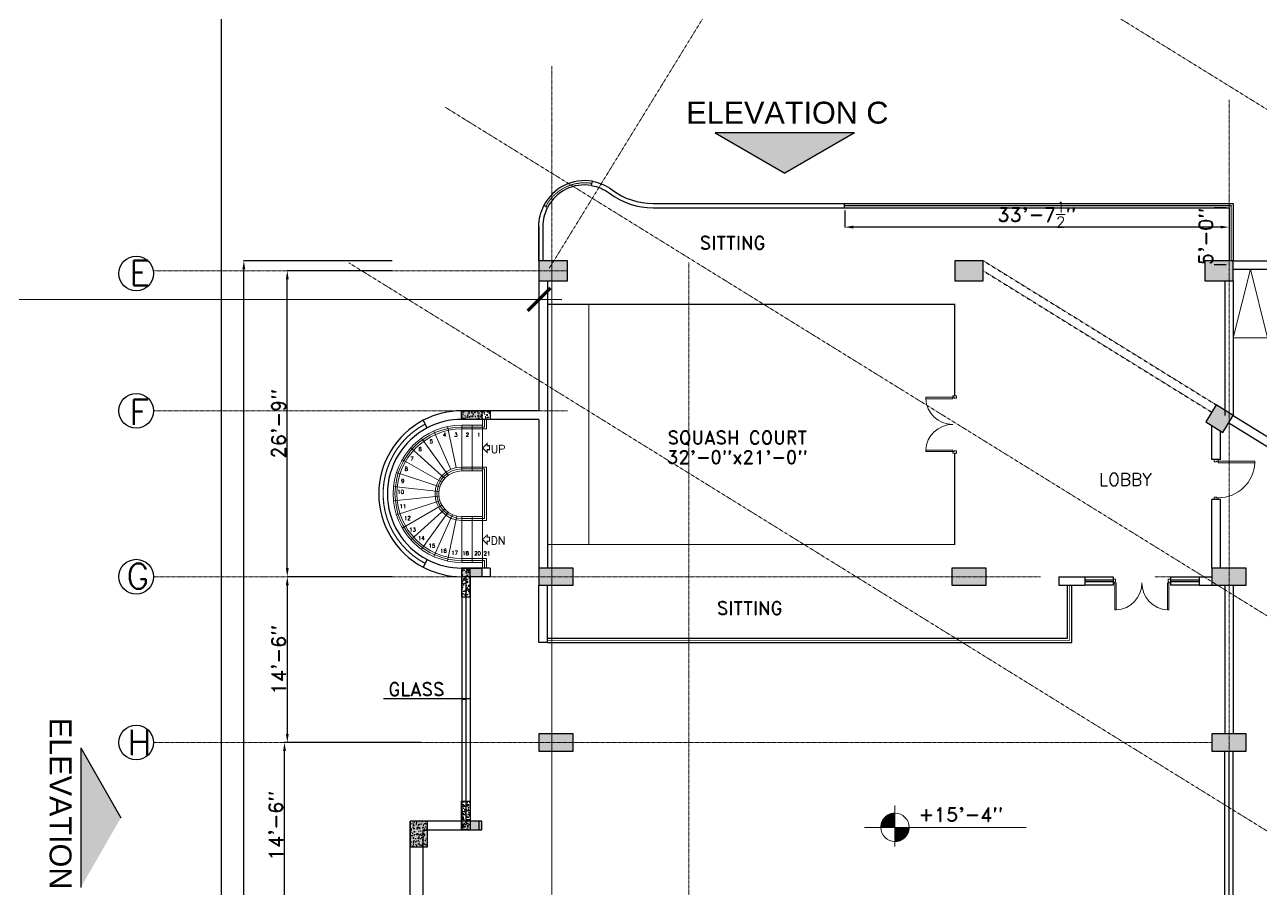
# Model space of a CAD drawing. Header units: inches. Extents: x -110725 to 51121, y 8404 to 44825.
# Drawn here: x 3162 to 4460, y 21654 to 22561 of the extents above; entities that cross this region are included whole.
import ezdxf
from ezdxf.enums import TextEntityAlignment as Align

# ---------------------------------------------------------------- set-up
doc = ezdxf.new("R2010")
doc.units = ezdxf.units.IN
doc.header["$LTSCALE"] = 0.1
doc.header["$MEASUREMENT"] = 0
doc.linetypes.add('CENTER', pattern=[2, 1.25, -0.25, 0.25, -0.25])
doc.linetypes.add('DASHED', pattern=[0.75, 0.5, -0.25])
doc.layers.get('0').update_dxf_attribs({"color": 1, "lineweight": 0})
doc.layers.get('Defpoints').update_dxf_attribs({"lineweight": 0})
for name, color, linetype, lineweight in [('CAR', 4, 'Continuous', 0), ('dim', 252, 'Continuous', 0), ('DOOR', 32, 'Continuous', 0), ('GRID', 8, 'CENTER', 0), ('stair', 5, 'Continuous', 0), ('TEXT', 3, 'Continuous', 0)]:
    doc.layers.add(name, color=color, linetype=linetype, lineweight=lineweight)
for name, color, linetype in [('Column Hatch', 7, 'Continuous'), ('COLUMNS', 200, 'Continuous'), ('GF', 1, 'Continuous'), ('GFT', 4, 'Continuous'), ('GFW', 5, 'Continuous'), ('GREEN BELT', 80, 'Continuous')]:
    doc.layers.add(name, color=color, linetype=linetype)
doc.styles.add('as', font='arial.ttf')
doc.styles.add('EHSAN', font='arial.ttf', dxfattribs={"height": 54})
doc.styles.add('ROMAND', font='romand.shx')
doc.dimstyles.new('DIM', dxfattribs={"dimtxt": 15, "dimasz": 9, "dimexe": 0.25, "dimexo": 3, "dimgap": 0.125, "dimtad": 1, "dimdec": 3, "dimzin": 3, "dimdsep": 46, "dimlunit": 4, "dimtxsty": 'ROMAND', "dimcen": 0.125, "dimaunit": 1, "dimadec": 0, "dimazin": 0, "dimtfac": 0.75, "dimtdec": 3, "dimtix": 1, "dimtofl": 0, "dimtmove": 2, "dimatfit": 3, "dimfxl": 1, "dimtolj": 1, "dimtzin": 3, "dimarcsym": 1})
doc.dimstyles.new('DIM1', dxfattribs={"dimtxt": 54, "dimasz": 6, "dimexe": 6, "dimexo": 3, "dimgap": 1, "dimtad": 0, "dimzin": 0, "dimdsep": 46, "dimlunit": 4, "dimtxsty": 'EHSAN', "dimblk": 'ARCHTICK', "dimcen": 3, "dimdle": 6, "dimclrd": 4, "dimclre": 4, "dimclrt": 6, "dimadec": 0, "dimazin": 0, "dimtfac": 1, "dimtofl": 0, "dimtmove": 1, "dimatfit": 3, "dimldrblk": 'ARCHTICK', "dimfxl": 4, "dimtolj": 1, "dimtzin": 3, "dimlwd": -1, "dimlwe": -1, "dimarcsym": 0})
pattern_1 = [(50, (-35692.4024, 1161.538), (7.1726018, -0.6275213), [0.75, -8.25]), (355, (-35692.4024, 1161.538), (-1.3875133, 7.5219213), [0.6, -6.6]), (100.4514, (-35691.805, 1161.486), (5.7850938, 6.8943954), [0.6374019, -7.0114211]), (46.1842, (-35692.402, 1163.538), (10.6724105, -1.6551901), [1.125, -12.375]), (96.6356, (-35691.513, 1163.4), (9.346627, 9.7411787), [0.956103, -10.51713]), (351.1842, (-35692.402, 1163.538), (9.3466195, 9.741186), [0.9, -9.9]), (21, (-35691.4024, 1163.038), (5.9690705, -4.0261889), [0.75, -8.25]), (326, (-35691.4024, 1163.038), (2.4331533, 7.2515005), [0.6, -6.6]), (71.4514, (-35690.905, 1162.7026), (8.4022263, 3.225305), [0.6374019, -7.0114211]), (37.5, (-35692.4024, 1161.538), (0.12159855, 3.32893854), [0, -6.52, 0, -6.7, 0, -6.625]), (7.5, (-35692.4024, 1161.538), (2.63069537, 3.94411712), [0, -3.82, 0, -6.37, 0, -2.525]), (327.5, (-35694.6324, 1161.538), (5.33822436, -0.22554872), [0, -2.5, 0, -7.8, 0, -10.35]), (317.5, (-35695.6324, 1161.538), (5.8318617, 1.0010498), [0, -3.25, 0, -5.18, 0, -7.35])]
pattern_2 = [(50, (-35692.4024, 1152.538), (7.1726018, -0.6275213), [0.75, -8.25]), (355, (-35692.4024, 1152.538), (-1.3875133, 7.5219213), [0.6, -6.6]), (100.4514, (-35691.805, 1152.486), (5.7850938, 6.8943954), [0.6374019, -7.0114211]), (46.1842, (-35692.402, 1154.538), (10.6724105, -1.6551901), [1.125, -12.375]), (96.6356, (-35691.513, 1154.4), (9.346627, 9.7411787), [0.956103, -10.51713]), (351.1842, (-35692.402, 1154.538), (9.3466195, 9.741186), [0.9, -9.9]), (21, (-35691.4024, 1154.038), (5.9690705, -4.0261889), [0.75, -8.25]), (326, (-35691.4024, 1154.038), (2.4331533, 7.2515005), [0.6, -6.6]), (71.4514, (-35690.905, 1153.7026), (8.4022263, 3.225305), [0.6374019, -7.0114211]), (37.5, (-35692.4024, 1152.538), (0.12159855, 3.32893854), [0, -6.52, 0, -6.7, 0, -6.625]), (7.5, (-35692.4024, 1152.538), (2.63069537, 3.94411712), [0, -3.82, 0, -6.37, 0, -2.525]), (327.5, (-35694.6324, 1152.538), (5.33822436, -0.22554872), [0, -2.5, 0, -7.8, 0, -10.35]), (317.5, (-35695.6324, 1152.538), (5.8318617, 1.0010498), [0, -3.25, 0, -5.18, 0, -7.35])]

# ---------------------------------------------------------------- blocks, each defined once
blk = doc.blocks.new('_ArchTick')
at = {"color": 0, "linetype": 'ByBlock', "const_width": 0.15}
blk.add_lwpolyline([(-0.5, -0.5), (0.5, 0.5)], dxfattribs=at)
blk = doc.blocks.new('*D1985')
at = {"layer": 'Defpoints', "color": 0, "transparency": 16777216}
for p in [(4213.6, 23059.7), (4070.8, 22829.6), (7671.2, 20595.2, 1175.7)]:
    blk.add_point(p, dxfattribs=at)
at = {"layer": 'dim', "color": 4, "transparency": 16777216}
for p, q in [((4193.2, 23072.3), (5899.6, 22013.3)), ((4072.4, 22832.1), (4216.7, 23064.8)), ((7834.4, 20812.6), (6128, 21871.6)), ((7672.8, 20597.7), (7817.1, 20830.4))]:
    blk.add_line(p, q, dxfattribs=at)
at = {"layer": 'dim', "color": 4, "transparency": 16777216, "xscale": 24, "yscale": 24, "zscale": 24}
for p, rotation in [((4213.6, 23059.7), 148.1765203500402), ((7814, 20825.3), 328.1765203500402)]:
    blk.add_blockref('_ArchTick', p, dxfattribs=dict(at, rotation=rotation))
at = {"layer": 'dim', "color": 6, "transparency": 16777216, "insert": (6013.8, 21942.5), "char_height": 54, "attachment_point": 5, "rotation": 328.1765, "style": 'EHSAN'}
blk.add_mtext('\\A1;353\'-1{\\H1x;\\S1/2;}"', dxfattribs=at)
blk = doc.blocks.new('*D2007')
at = {"layer": 'Defpoints', "color": 0, "transparency": 16777216}
for p in [(1454.9, 22309.5), (3701.8, 22309.3), (1454.9, 22273.1)]:
    blk.add_point(p, dxfattribs=at)
at = {"layer": 'dim', "color": 4, "transparency": 16777216}
for p, q in [((1454.9, 22306.5), (1454.9, 22267.1)), ((3701.8, 22306.3), (3701.8, 22267.1)), ((1430.9, 22273.1), (2466.2, 22273.1)), ((3725.8, 22273.1), (2690.5, 22273.1))]:
    blk.add_line(p, q, dxfattribs=at)
at = {"layer": 'dim', "color": 4, "transparency": 16777216, "xscale": 24, "yscale": 24, "zscale": 24, "rotation": 180}
blk.add_blockref('_ArchTick', (1454.9, 22273.1), dxfattribs=at)
at = {"layer": 'dim', "color": 4, "transparency": 16777216, "xscale": 24, "yscale": 24, "zscale": 24}
blk.add_blockref('_ArchTick', (3701.8, 22273.1), dxfattribs=at)
at = {"layer": 'dim', "color": 6, "transparency": 16777216, "insert": (2578.3, 22273.1), "char_height": 54, "attachment_point": 5, "style": 'EHSAN'}
blk.add_mtext('\\A1;187\'-3"', dxfattribs=at)
blk = doc.blocks.new('*D3134')
at = {"layer": 'Defpoints', "color": 0, "transparency": 16777216}
for p in [(3550.6, 21982.3), (3437.5, 21808.3), (3580.6, 21808.3)]:
    blk.add_point(p, dxfattribs=at)
at = {"layer": 'dim', "color": 0, "lineweight": -2, "transparency": 16777216}
for p, q in [((3547.6, 21982.3), (3437.3, 21982.3)), ((3437.5, 21973.3), (3437.5, 21817.3)), ((3577.6, 21808.3), (3437.3, 21808.3))]:
    blk.add_line(p, q, dxfattribs=at)
at = {"layer": 'dim', "color": 0, "transparency": 16777216}
for points in [[(3436, 21973.3), (3439, 21973.3), (3437.5, 21982.3)], [(3436, 21817.3), (3439, 21817.3), (3437.5, 21808.3)]]:
    blk.add_solid(points, dxfattribs=at)
at = {"layer": 'dim', "color": 0, "transparency": 16777216, "insert": (3428.4, 21895.3), "char_height": 15, "attachment_point": 5, "rotation": 90, "style": 'ROMAND'}
blk.add_mtext('\\A1;14\'-6"', dxfattribs=at)
blk = doc.blocks.new('*D3135')
at = {"layer": 'Defpoints', "color": 0, "transparency": 16777216}
for p in [(3437.5, 22303.3), (3550.6, 22303.3), (3550.6, 21982.3)]:
    blk.add_point(p, dxfattribs=at)
at = {"layer": 'dim', "color": 0, "lineweight": -2, "transparency": 16777216}
for p, q in [((3547.6, 22303.3), (3437.3, 22303.3)), ((3437.5, 21991.3), (3437.5, 22294.3)), ((3547.6, 21982.3), (3437.3, 21982.3))]:
    blk.add_line(p, q, dxfattribs=at)
at = {"layer": 'dim', "color": 0, "transparency": 16777216}
for points in [[(3436, 22294.3), (3439, 22294.3), (3437.5, 22303.3)], [(3436, 21991.3), (3439, 21991.3), (3437.5, 21982.3)]]:
    blk.add_solid(points, dxfattribs=at)
at = {"layer": 'dim', "color": 0, "transparency": 16777216, "insert": (3428.4, 22142.8), "char_height": 15, "attachment_point": 5, "rotation": 90, "style": 'ROMAND'}
blk.add_mtext('\\A1;26\'-9"', dxfattribs=at)
blk = doc.blocks.new('*D3139')
at = {"layer": 'Defpoints', "color": 0, "transparency": 16777216}
for p in [(3391.9, 22313.8), (3550.6, 22313.8), (3580.6, 20755.3)]:
    blk.add_point(p, dxfattribs=at)
at = {"layer": 'dim', "color": 0, "lineweight": -2, "transparency": 16777216}
for p, q in [((3547.6, 22313.8), (3391.6, 22313.8)), ((3391.9, 20764.3), (3391.9, 22304.8)), ((3577.6, 20755.3), (3391.6, 20755.3))]:
    blk.add_line(p, q, dxfattribs=at)
at = {"layer": 'dim', "color": 0, "transparency": 16777216}
for points in [[(3390.4, 22304.8), (3393.4, 22304.8), (3391.9, 22313.8)], [(3390.4, 20764.3), (3393.4, 20764.3), (3391.9, 20755.3)]]:
    blk.add_solid(points, dxfattribs=at)
at = {"layer": 'dim', "color": 0, "transparency": 16777216, "insert": (3378.6, 21534.5), "char_height": 15, "attachment_point": 5, "rotation": 90, "style": 'ROMAND'}
blk.add_mtext('\\A1;129\'-10{\\H0.75x;\\S1/2;}"', dxfattribs=at)
blk = doc.blocks.new('*D3145')
at = {"layer": 'Defpoints', "color": 0, "transparency": 16777216}
for p in [(3434.6, 21808.3), (3483.5, 21808.3), (3473, 21634.3)]:
    blk.add_point(p, dxfattribs=at)
at = {"layer": 'dim', "color": 0, "lineweight": -2, "transparency": 16777216}
for p, q in [((3480.5, 21808.3), (3434.3, 21808.3)), ((3434.6, 21643.3), (3434.6, 21799.3)), ((3470, 21634.3), (3434.3, 21634.3))]:
    blk.add_line(p, q, dxfattribs=at)
at = {"layer": 'dim', "color": 0, "transparency": 16777216}
for points in [[(3433.1, 21799.3), (3436.1, 21799.3), (3434.6, 21808.3)], [(3433.1, 21643.3), (3436.1, 21643.3), (3434.6, 21634.3)]]:
    blk.add_solid(points, dxfattribs=at)
at = {"layer": 'dim', "color": 0, "transparency": 16777216, "insert": (3425.5, 21721.3), "char_height": 15, "attachment_point": 5, "rotation": 90, "style": 'ROMAND'}
blk.add_mtext('\\A1;14\'-6"', dxfattribs=at)
blk = doc.blocks.new('*D3148')
at = {"layer": 'Defpoints', "color": 0, "transparency": 16777216}
for p in [(4022.6, 22369.3), (4426.1, 22369.3), (4022.6, 22349)]:
    blk.add_point(p, dxfattribs=at)
at = {"layer": 'dim', "color": 0, "lineweight": -2, "transparency": 16777216}
for p, q in [((4022.6, 22366.3), (4022.6, 22348.7)), ((4426.1, 22366.3), (4426.1, 22348.7)), ((4417.1, 22349), (4031.6, 22349))]:
    blk.add_line(p, q, dxfattribs=at)
at = {"layer": 'dim', "color": 0, "transparency": 16777216}
for points in [[(4031.6, 22350.5), (4031.6, 22347.5), (4022.6, 22349)], [(4417.1, 22350.5), (4417.1, 22347.5), (4426.1, 22349)]]:
    blk.add_solid(points, dxfattribs=at)
at = {"layer": 'dim', "color": 0, "transparency": 16777216, "insert": (4224.3, 22362.2), "char_height": 15, "attachment_point": 5, "style": 'ROMAND'}
blk.add_mtext('\\A1;33\'-7{\\H0.75x;\\S1/2;}"', dxfattribs=at)
blk = doc.blocks.new('*D3149')
at = {"layer": 'Defpoints', "color": 0, "transparency": 16777216}
for p in [(4410.8, 22369.3), (4426.1, 22369.3), (4426.1, 22309.3)]:
    blk.add_point(p, dxfattribs=at)
at = {"layer": 'dim', "color": 0, "lineweight": -2, "transparency": 16777216}
for p, q in [((4423.1, 22369.3), (4410.6, 22369.3)), ((4423.1, 22309.3), (4410.6, 22309.3))]:
    blk.add_line(p, q, dxfattribs=at)
at = {"layer": 'dim', "color": 0, "transparency": 16777216, "insert": (4401.7, 22339.3), "char_height": 15, "attachment_point": 5, "rotation": 90, "style": 'ROMAND'}
blk.add_mtext('\\A1;5\'-0"', dxfattribs=at)
blk = doc.blocks.new('D5')
for p, q in [((-55.5, 28.9), (-55.5, 1.9)), ((-54, 28.9), (-55.5, 28.9)), ((-54, 1.9), (-54, 28.9)), ((-3, 1.9), (-3, 28.9)), ((-3, 28.9), (-1.5, 28.9)), ((-1.5, 28.9), (-1.5, 1.9)), ((-57, 1.9), (-55.5, 1.9)), ((-57, -1.9), (-57, 1.9)), ((-55.5, 1.9), (-54, 1.9)), ((-55.5, 1.9), (-55.5, 0.4)), ((-55.5, 0.4), (-54.8, 0.4)), ((-54.8, 0.4), (-54.8, -1.9)), ((-1.5, 1.9), (-3, 1.9)), ((-1.5, 0.4), (-2.2, 0.4)), ((-2.2, 0.4), (-2.2, -1.9)), ((-1.5, 1.9), (-1.5, 0.4)), ((0, 1.9), (-1.5, 1.9)), ((0, -1.9), (0, 1.9)), ((-54.8, -1.9), (-57, -1.9)), ((-2.2, -1.9), (0, -1.9))]:
    blk.add_line(p, q)
for centre, start, end in [((-55.5, 1.9), 0, 86.8153), ((-1.5, 1.9), 93.1847, 180)]:
    blk.add_arc(centre, 27, start, end)
blk = doc.blocks.new('D2')
for p, q in [((-3, 34.9), (-1.5, 34.9)), ((-3, 1.9), (-3, 34.9)), ((-1.5, 34.9), (-1.5, 1.9)), ((-34.5, 1.9), (-36, 1.9)), ((-36, 1.9), (-36, -1.9)), ((-34.5, 0.4), (-34.5, 1.9)), ((-33.8, 0.4), (-34.5, 0.4)), ((-33.8, -1.9), (-33.8, 0.4)), ((-1.5, 1.9), (-3, 1.9)), ((-2.2, 0.4), (-2.2, -1.9)), ((-1.5, 0.4), (-2.2, 0.4)), ((0, 1.9), (-1.5, 1.9)), ((-1.5, 1.9), (-1.5, 0.4)), ((0, -1.9), (0, 1.9)), ((-36, -1.9), (-33.8, -1.9)), ((-2.2, -1.9), (0, -1.9))]:
    blk.add_line(p, q)
blk.add_arc((-1.5, 1.9), 33, 92.6053, 180)
blk = doc.blocks.new('Ar')
at = {"const_width": 1.5}
blk.add_lwpolyline([(-4.5, 0), (-4.5, 3), (-1.5, 3), (-1.5, 6), (4.5, 0), (-1.5, -6), (-1.5, -2.25), (-4.5, -2.25)], close=True, dxfattribs=at)
blk = doc.blocks.new('ytu890')
at = {"layer": 'Column Hatch'}
h = blk.add_hatch(dxfattribs=at)
h.set_pattern_fill('AR-CONC', color=256)
h.set_pattern_definition(pattern_1)
h.paths.add_polyline_path([(-7083.4, 19955.2), (-7053.4, 19955.2), (-7053.4, 19946.2), (-7083.4, 19946.2)])
h = blk.add_hatch(dxfattribs=at)
h.set_pattern_fill('AR-CONC', color=256)
h.set_pattern_definition([(50, (-35692.4024, 1170.538), (7.1726018, -0.6275213), [0.75, -8.25]), (355, (-35692.4024, 1170.538), (-1.3875133, 7.5219213), [0.6, -6.6]), (100.4514, (-35691.805, 1170.486), (5.7850938, 6.8943954), [0.6374019, -7.0114211]), (46.1842, (-35692.402, 1172.538), (10.6724105, -1.6551901), [1.125, -12.375]), (96.6356, (-35691.513, 1172.4), (9.346627, 9.7411787), [0.956103, -10.51713]), (351.1842, (-35692.402, 1172.538), (9.3466195, 9.741186), [0.9, -9.9]), (21, (-35691.4024, 1172.038), (5.9690705, -4.0261889), [0.75, -8.25]), (326, (-35691.4024, 1172.038), (2.4331533, 7.2515005), [0.6, -6.6]), (71.4514, (-35690.905, 1171.7026), (8.4022263, 3.225305), [0.6374019, -7.0114211]), (37.5, (-35692.4024, 1170.538), (0.12159855, 3.32893854), [0, -6.52, 0, -6.7, 0, -6.625]), (7.5, (-35692.4024, 1170.538), (2.63069537, 3.94411712), [0, -3.82, 0, -6.37, 0, -2.525]), (327.5, (-35694.6324, 1170.538), (5.33822436, -0.22554872), [0, -2.5, 0, -7.8, 0, -10.35]), (317.5, (-35695.6324, 1170.538), (5.8318617, 1.0010498), [0, -3.25, 0, -5.18, 0, -7.35])])
h.paths.add_polyline_path([(-7083.4, 19760.2), (-7074.4, 19760.2), (-7074.4, 19790.2), (-7083.4, 19790.2)])
h = blk.add_hatch(dxfattribs=at)
h.set_pattern_fill('AR-CONC', color=256)
h.set_pattern_definition(pattern_2)
h.paths.add_polyline_path([(-7083.4, 19545.7), (-7074.4, 19545.7), (-7074.4, 19515.7), (-7083.4, 19515.7)])
h = blk.add_hatch(dxfattribs=at)
h.set_pattern_fill('AR-CONC', color=256)
h.set_pattern_definition(pattern_1)
h.paths.add_polyline_path([(-7119.4, 19524.7), (-7137.4, 19524.7), (-7137.4, 19497.7), (-7119.4, 19497.7)])
h = blk.add_hatch(dxfattribs=at)
h.set_pattern_fill('AR-CONC', color=256)
h.set_pattern_definition(pattern_1)
h.paths.add_polyline_path([(-7119.4, 19194.7), (-7137.4, 19194.7), (-7137.4, 19167.7), (-7119.4, 19167.7)])
h = blk.add_hatch(dxfattribs=at)
h.set_pattern_fill('AR-CONC', color=256)
h.set_pattern_definition([(50, (-35692.4024, 1137.538), (7.1726018, -0.6275213), [0.75, -8.25]), (355, (-35692.4024, 1137.538), (-1.3875133, 7.5219213), [0.6, -6.6]), (100.4514, (-35691.805, 1137.486), (5.7850938, 6.8943954), [0.6374019, -7.0114211]), (46.1842, (-35692.402, 1139.538), (10.6724105, -1.6551901), [1.125, -12.375]), (96.6356, (-35691.513, 1139.4), (9.346627, 9.7411787), [0.956103, -10.51713]), (351.1842, (-35692.402, 1139.538), (9.3466195, 9.741186), [0.9, -9.9]), (21, (-35691.4024, 1139.038), (5.9690705, -4.0261889), [0.75, -8.25]), (326, (-35691.4024, 1139.038), (2.4331533, 7.2515005), [0.6, -6.6]), (71.4514, (-35690.905, 1138.7026), (8.4022263, 3.225305), [0.6374019, -7.0114211]), (37.5, (-35692.4024, 1137.538), (0.12159855, 3.32893854), [0, -6.52, 0, -6.7, 0, -6.625]), (7.5, (-35692.4024, 1137.538), (2.63069537, 3.94411712), [0, -3.82, 0, -6.37, 0, -2.525]), (327.5, (-35694.6324, 1137.538), (5.33822436, -0.22554872), [0, -2.5, 0, -7.8, 0, -10.35]), (317.5, (-35695.6324, 1137.538), (5.8318617, 1.0010498), [0, -3.25, 0, -5.18, 0, -7.35])])
h.paths.add_polyline_path([(-7083.4, 19176.7), (-7074.4, 19176.7), (-7074.4, 19146.7), (-7083.4, 19146.7)])
h = blk.add_hatch(dxfattribs=at)
h.set_pattern_fill('AR-CONC', color=256)
h.set_pattern_definition(pattern_2)
h.paths.add_polyline_path([(-7083.4, 18902.2), (-7074.4, 18902.2), (-7074.4, 18932.2), (-7083.4, 18932.2)])
h = blk.add_hatch(dxfattribs=at)
h.set_pattern_fill('AR-CONC', color=256)
h.set_pattern_definition(pattern_1)
h.paths.add_polyline_path([(-7083.4, 18746.2), (-7050.4, 18746.2), (-7050.4, 18737.2), (-7083.4, 18737.2)])
h = blk.add_hatch(dxfattribs=at)
h.set_pattern_fill('AR-CONC', color=256)
h.set_pattern_definition([(50, (-35929.4024, 1161.538), (7.1726018, -0.6275213), [0.75, -8.25]), (355, (-35929.4024, 1161.538), (-1.3875133, 7.5219213), [0.6, -6.6]), (100.4514, (-35928.805, 1161.486), (5.7850938, 6.8943954), [0.6374019, -7.0114211]), (46.1842, (-35929.402, 1163.538), (10.6724105, -1.6551901), [1.125, -12.375]), (96.6356, (-35928.513, 1163.4), (9.346627, 9.7411787), [0.956103, -10.51713]), (351.1842, (-35929.402, 1163.538), (9.3466195, 9.741186), [0.9, -9.9]), (21, (-35928.4024, 1163.038), (5.9690705, -4.0261889), [0.75, -8.25]), (326, (-35928.4024, 1163.038), (2.4331533, 7.2515005), [0.6, -6.6]), (71.4514, (-35927.905, 1162.7026), (8.4022263, 3.225305), [0.6374019, -7.0114211]), (37.5, (-35929.4024, 1161.538), (0.12159855, 3.32893854), [0, -6.52, 0, -6.7, 0, -6.625]), (7.5, (-35929.4024, 1161.538), (2.63069537, 3.9441171), [0, -3.82, 0, -6.37, 0, -2.525]), (327.5, (-35931.6324, 1161.538), (5.33822436, -0.22554872), [0, -2.5, 0, -7.8, 0, -10.35]), (317.5, (-35932.6324, 1161.538), (5.8318617, 1.0010498), [0, -3.25, 0, -5.18, 0, -7.35])])
h.paths.add_polyline_path([(-7002.4, 18383.4), (-6981.4, 18383.4), (-6981.4, 18362.4), (-7002.4, 18362.4)])
h = blk.add_hatch(dxfattribs=at)
h.set_pattern_fill('AR-CONC', color=256)
h.set_pattern_definition(pattern_1)
h.paths.add_polyline_path([(-6765.4, 18383.4), (-6744.4, 18383.4), (-6744.4, 18362.4), (-6765.4, 18362.4)])
h = blk.add_hatch(dxfattribs=at)
h.set_pattern_fill('AR-CONC', color=256)
h.set_pattern_definition(pattern_1)
h.paths.add_polyline_path([(-6534.4, 18383.4), (-6513.4, 18383.4), (-6513.4, 18362.4), (-6534.4, 18362.4)])
h = blk.add_hatch(dxfattribs=at)
h.set_pattern_fill('AR-CONC', color=256)
h.set_pattern_definition([(50, (-35222.9024, 1161.538), (7.1726018, -0.6275213), [0.75, -8.25]), (355, (-35222.9024, 1161.538), (-1.3875133, 7.5219213), [0.6, -6.6]), (100.4514, (-35222.305, 1161.486), (5.7850938, 6.8943954), [0.6374019, -7.0114211]), (46.1842, (-35222.902, 1163.538), (10.6724105, -1.6551901), [1.125, -12.375]), (96.6356, (-35222.013, 1163.4), (9.346627, 9.7411787), [0.956103, -10.51713]), (351.1842, (-35222.902, 1163.538), (9.3466195, 9.741186), [0.9, -9.9]), (21, (-35221.9024, 1163.038), (5.9690705, -4.0261889), [0.75, -8.25]), (326, (-35221.9024, 1163.038), (2.4331533, 7.2515005), [0.6, -6.6]), (71.4514, (-35221.405, 1162.7026), (8.4022263, 3.225305), [0.6374019, -7.0114211]), (37.5, (-35222.9024, 1161.538), (0.12159855, 3.32893854), [0, -6.52, 0, -6.7, 0, -6.625]), (7.5, (-35222.9024, 1161.538), (2.63069537, 3.9441171), [0, -3.82, 0, -6.37, 0, -2.525]), (327.5, (-35225.1324, 1161.538), (5.33822436, -0.22554872), [0, -2.5, 0, -7.8, 0, -10.35]), (317.5, (-35226.1324, 1161.538), (5.8318617, 1.0010498), [0, -3.25, 0, -5.18, 0, -7.35])])
h.paths.add_polyline_path([(-6295.9, 18383.4), (-6274.9, 18383.4), (-6274.9, 18362.4), (-6295.9, 18362.4)])
at = {"layer": 'COLUMNS'}
for points in [[(-7083.4, 19955.2), (-7053.4, 19955.2), (-7053.4, 19946.2), (-7083.4, 19946.2)], [(-7083.4, 19760.2), (-7074.4, 19760.2), (-7074.4, 19790.2), (-7083.4, 19790.2)], [(-7083.4, 19545.7), (-7074.4, 19545.7), (-7074.4, 19515.7), (-7083.4, 19515.7)], [(-7119.4, 19524.7), (-7137.4, 19524.7), (-7137.4, 19497.7), (-7119.4, 19497.7)], [(-7119.4, 19194.7), (-7137.4, 19194.7), (-7137.4, 19167.7), (-7119.4, 19167.7)], [(-7083.4, 19176.7), (-7074.4, 19176.7), (-7074.4, 19146.7), (-7083.4, 19146.7)], [(-7083.4, 18902.2), (-7074.4, 18902.2), (-7074.4, 18932.2), (-7083.4, 18932.2)], [(-7083.4, 18746.2), (-7050.4, 18746.2), (-7050.4, 18737.2), (-7083.4, 18737.2)], [(-7002.4, 18383.4), (-6981.4, 18383.4), (-6981.4, 18362.4), (-7002.4, 18362.4)], [(-6765.4, 18383.4), (-6744.4, 18383.4), (-6744.4, 18362.4), (-6765.4, 18362.4)], [(-6534.4, 18383.4), (-6513.4, 18383.4), (-6513.4, 18362.4), (-6534.4, 18362.4)], [(-6295.9, 18383.4), (-6274.9, 18383.4), (-6274.9, 18362.4), (-6295.9, 18362.4)]]:
    blk.add_lwpolyline(points, close=True, dxfattribs=at)
blk = doc.blocks.new('A$C245768EA')
at = {"layer": 'CAR'}
for p, q in [((18, 72), (0, 0)), ((36, 0), (18, 72))]:
    blk.add_line(p, q, dxfattribs=at)
blk.add_lwpolyline([(0, 72), (36, 72), (36, 0), (0, 0)], close=True, dxfattribs=at)

msp = doc.modelspace()

# ---------------------------------------------------------------- hatches: boundary and pattern name
at = {"layer": 'Column Hatch'}
for points in [[(3731.55183, 22313.7792), (3701.55183, 22313.7792), (3701.55183, 22292.7792), (3731.55183, 22292.7792)], [(4168.05183, 22313.7792), (4138.05183, 22313.7792), (4138.05183, 22292.7792), (4168.05183, 22292.7792)], [(4430.55183, 22313.7792), (4400.55183, 22313.7792), (4400.55183, 22292.7792), (4430.55183, 22292.7792)], [(4412.6915, 22162.47983), (4401.69077, 22144.59165), (4419.55111, 22133.54578), (4430.55183, 22151.43396)], [(3620.55183, 22156.2792), (3641.55183, 22156.2792), (3641.55183, 22147.2792), (3620.55183, 22147.2792)], [(3620.55183, 21991.2792), (3641.55183, 21991.2792), (3641.55183, 21982.2792), (3620.55183, 21982.2792)], [(3737.55183, 21991.2792), (3701.55183, 21991.2792), (3701.55183, 21973.2792), (3737.55183, 21973.2792)], [(4171.05183, 21991.2792), (4135.05183, 21991.2792), (4135.05183, 21973.2792), (4171.05183, 21973.2792)], [(4444.05183, 21991.2792), (4408.05183, 21991.2792), (4408.05183, 21973.2792), (4444.05183, 21973.2792)], [(3737.55183, 21817.2792), (3701.55183, 21817.2792), (3701.55183, 21799.2792), (3737.55183, 21799.2792)], [(4444.05183, 21817.2792), (4408.05183, 21817.2792), (4408.05183, 21799.2792), (4444.05183, 21799.2792)], [(3584.55183, 21725.7792), (3566.55183, 21725.7792), (3566.55183, 21698.7792), (3584.55183, 21698.7792)], [(3620.55183, 21725.7792), (3620.55183, 21716.7792), (3641.55183, 21716.7792), (3641.55183, 21725.7792)]]:
    msp.add_hatch(color=256, dxfattribs=at).paths.add_polyline_path(points)
at = {"layer": 'GF'}
for points in [[(3959.79368, 22405.76654), (4032.99465, 22448.02914), (3886.59272, 22448.02914)], [(3262.91719, 21729.4763), (3220.65459, 21802.67726), (3220.65459, 21656.27534)]]:
    msp.add_hatch(color=256, dxfattribs=at).paths.add_polyline_path(points)
at = {"layer": 'TEXT'}
h = msp.add_hatch(dxfattribs=at)
h.set_pattern_fill('ANSI31', color=256, scale=1.25, style=0)
h.set_pattern_definition([(45, (10825.85378, -7509.95665), (-0.1104854346, 0.1104854346), [])])
h.paths.add_polyline_path([(4090.24303, 21719.34105), (4075.40925, 21719.34105), (4075.40925, 21704.50728, 0.4142135624)])
h.paths.add_polyline_path([(4075.40925, 21734.17483, 0.4142135624), (4060.57548, 21719.34105), (4075.40925, 21719.34105)])

# ---------------------------------------------------------------- linework, layer by layer
at = {"layer": 'COLUMNS', "elevation": 1.07221}
for points in [[(3701.55183, 22292.7792), (3731.55183, 22292.7792), (3731.55183, 22313.7792), (3701.55183, 22313.7792)], [(4138.05183, 22292.7792), (4168.05183, 22292.7792), (4168.05183, 22313.7792), (4138.05183, 22313.7792)], [(4400.55183, 22292.7792), (4430.55183, 22292.7792), (4430.55183, 22313.7792), (4400.55183, 22313.7792)], [(4401.69077, 22144.59165), (4419.55111, 22133.54578), (4430.55183, 22151.43396), (4412.6915, 22162.47983)], [(3620.55183, 22156.2792), (3641.55183, 22156.2792), (3641.55183, 22147.2792), (3620.55183, 22147.2792)], [(3620.55183, 21991.2792), (3641.55183, 21991.2792), (3641.55183, 21982.2792), (3620.55183, 21982.2792)], [(3701.55183, 21973.2792), (3737.55183, 21973.2792), (3737.55183, 21991.2792), (3701.55183, 21991.2792)], [(4135.05183, 21973.2792), (4171.05183, 21973.2792), (4171.05183, 21991.2792), (4135.05183, 21991.2792)], [(4408.05183, 21973.2792), (4444.05183, 21973.2792), (4444.05183, 21991.2792), (4408.05183, 21991.2792)], [(3701.55183, 21799.2792), (3737.55183, 21799.2792), (3737.55183, 21817.2792), (3701.55183, 21817.2792)], [(4408.05183, 21799.2792), (4444.05183, 21799.2792), (4444.05183, 21817.2792), (4408.05183, 21817.2792)], [(3584.55183, 21725.7792), (3566.55183, 21725.7792), (3566.55183, 21698.7792), (3584.55183, 21698.7792)], [(3620.55183, 21716.7792), (3641.55183, 21716.7792), (3641.55183, 21725.7792), (3620.55183, 21725.7792)]]:
    msp.add_lwpolyline(points, close=True, dxfattribs=at)
at = {"layer": 'GF'}
for p, q in [((3886.59272, 22448.02914, 1.07221), (3959.79368, 22405.76654, 1.07221)), ((4032.99465, 22448.02914, 1.07221), (3886.59272, 22448.02914, 1.07221)), ((4032.99465, 22448.02914, 1.07221), (3959.79368, 22405.76654, 1.07221)), ((3756.99699, 22392.63734, 1.07221), (3757.76718, 22397.07094, 1.07221)), ((3710.79823, 22369.53796, 1.07221), (3706.78924, 22371.58197, 1.07221)), ((4022.55183, 22369.2792, 1.07221), (4022.55183, 22373.7792, 1.07221)), ((3701.55183, 22349.7792, 1.07221), (3701.55183, 22156.2792, 1.07221)), ((3710.55183, 22292.7792, 1.07221), (3710.55183, 21991.2792, 1.07221)), ((4421.55183, 22292.7792, 1.07221), (4421.55183, 22151.43396, 1.07221)), ((4430.55183, 22292.7792, 1.07221), (4430.55183, 22151.43396, 1.07221)), ((3584.31007, 22138.34477, 1.07221), (3580.12757, 22146.31388, 1.07221)), ((3701.55183, 22156.2792, 1.07221), (3620.55848, 22156.2792, 1.07221)), ((3701.55183, 22147.2792, 1.07221), (3620.55848, 22147.2792, 1.07221)), ((3701.55183, 22147.2792, 1.07221), (3701.55183, 21991.2792, 1.07221)), ((4425.83724, 22143.7676, 1.07221), (4586.40249, 22044.46472, 1.07221)), ((4430.55183, 22151.43396, 1.07221), (4591.11708, 22052.13109, 1.07221)), ((4408.05183, 22105.3027, 1.07221), (4408.05183, 22140.6576, 1.07221)), ((4417.05183, 22105.3027, 1.07221), (4417.05183, 22135.09148, 1.07221)), ((4408.05183, 21991.2792, 1.07221), (4408.05183, 22063.3027, 1.07221)), ((4417.05183, 21991.2792, 1.07221), (4417.05183, 22063.3027, 1.07221)), ((3584.31007, 22000.21363, 1.07221), (3580.12757, 21992.24453, 1.07221)), ((3650.55183, 21991.2792, 1.07221), (3620.55848, 21991.2792, 1.07221)), ((3650.55183, 21991.2792, 1.07221), (3650.55183, 21982.2792, 1.07221)), ((3650.55183, 21982.2792, 1.07221), (3620.55848, 21982.2792, 1.07221)), ((4247.55183, 21982.2792, 1.07221), (4274.55183, 21982.2792, 1.07221)), ((4247.55183, 21982.2792, 1.07221), (4247.55183, 21973.2792, 1.07221)), ((4274.55183, 21982.2792, 1.07221), (4274.55183, 21973.2792, 1.07221)), ((4394.55183, 21982.2792, 1.07221), (4408.05183, 21982.2792, 1.07221)), ((4394.55183, 21982.2792, 1.07221), (4394.55183, 21973.2792, 1.07221)), ((3701.55183, 21913.2792, 1.07221), (3701.55183, 21973.2792, 1.07221)), ((3710.55183, 21913.2792, 1.07221), (3710.55183, 21973.2792, 1.07221)), ((4247.55183, 21973.2792, 1.07221), (4274.55183, 21973.2792, 1.07221)), ((4394.55183, 21973.2792, 1.07221), (4408.05183, 21973.2792, 1.07221)), ((4421.55183, 21973.2792, 1.07221), (4421.55183, 21817.2792, 1.07221)), ((4421.55183, 21973.2792, 1.07221), (4421.55183, 21817.2792, 1.07221)), ((4430.55183, 21973.2792, 1.07221), (4430.55183, 21817.2792, 1.07221)), ((4430.55183, 21973.2792, 1.07221), (4430.55183, 21817.2792, 1.07221)), ((3710.55183, 21913.2792, 1.07221), (3701.55183, 21913.2792, 1.07221)), ((3220.65459, 21802.67726, -9.84761), (3262.91719, 21729.4763, -9.84761)), ((3220.65459, 21802.67726, -9.84761), (3220.65459, 21656.27534, -9.84761)), ((3638.55183, 21725.7792, 1.07221), (3566.55183, 21725.7792, 1.07221)), ((3566.55183, 21627.5292, 1.07221), (3566.55183, 21725.7792, 1.07221)), ((3580.05183, 21716.7792, 1.07221), (3638.55183, 21716.7792, 1.07221)), ((3580.05183, 21627.5292, 1.07221), (3580.05183, 21716.7792, 1.07221)), ((3638.55183, 21725.7792, 1.07221), (3638.55183, 21716.7792, 1.07221))]:
    msp.add_line(p, q, dxfattribs=at)
at = {"layer": 'GF', "linetype": 'Continuous'}
for p, q in [((4417.05183, 22105.3027, 1.07221), (4408.05183, 22105.3027, 1.07221)), ((4417.05183, 22063.3027, 1.07221), (4408.05183, 22063.3027, 1.07221))]:
    msp.add_line(p, q, dxfattribs=at)
at = {"layer": 'GF', "elevation": 1.07221}
for points in [[(3756.99699, 22392.63734, -0.1184243221), (3775.65183, 22384.5792, 0.1622776602), (3821.55183, 22369.2792), (4022.55183, 22369.2792)], [(3757.76718, 22397.07094, -0.1184243221), (3778.35183, 22388.1792, 0.1622776602), (3821.55183, 22373.7792), (4022.55183, 22373.7792)], [(3701.55183, 22313.7792), (3701.55183, 22349.7792, -0.1184243221), (3706.78924, 22371.58197, -0.1184243221)], [(3706.05183, 22313.7792), (3706.05183, 22349.7792, -0.1184243221), (3710.79823, 22369.53796, -0.1184243221)]]:
    msp.add_lwpolyline(points, format="xyb", dxfattribs=at)
at = {"layer": 'GF'}
for radius, start, end in [(87, 90, 117.69230769), (78, 90, 117.69230769), (87, 242.30769231, 270), (78, 242.30769231, 270)]:
    msp.add_arc((3620.55848, 22069.2792, 1.07221), radius, start, end, dxfattribs=at)
at = {"layer": 'GFT'}
for centre in [(3278.93196, 22300.2792, 1.07221), (3278.93196, 22156.2792, 1.07221), (3278.93196, 21982.2792, 1.07221), (3278.93196, 21808.2792, 1.07221)]:
    msp.add_circle(centre, 18.23575, dxfattribs=at)
at = {"layer": 'GFW', "linetype": 'DASHED'}
for p, q in [((4168.05183, 22313.7792, 1.07221), (4412.6915, 22162.47983, 1.07221)), ((4168.05183, 22303.19706, 1.07221), (4407.9769, 22154.81347, 1.07221))]:
    msp.add_line(p, q, dxfattribs=at)
at = {"layer": 'GFW', "color": 2}
for p, q in [((4430.55183, 22313.7792, 1.07221), (4742.46854, 22313.7792, 1.07221)), ((4430.55183, 22304.7792, 1.07221), (4739.91033, 22304.7792, 1.07221))]:
    msp.add_line(p, q, dxfattribs=at)
at = {"layer": 'GFW'}
for p, q in [((3620.55183, 21982.2792, 1.07221), (3620.55183, 21725.7792, 1.07221)), ((3629.55183, 21982.2792, 1.07221), (3629.55183, 21725.7792, 1.07221)), ((4274.55183, 21982.2792, 1.07221), (4304.55183, 21982.2792, 1.07221)), ((4304.55183, 21978.5292, 1.07221), (4274.55183, 21978.5292, 1.07221)), ((4304.55183, 21977.0292, 1.07221), (4274.55183, 21977.0292, 1.07221)), ((4304.55183, 21982.2792, 1.07221), (4304.55183, 21973.2792, 1.07221)), ((4364.55183, 21982.2792, 1.07221), (4394.55183, 21982.2792, 1.07221)), ((4364.55183, 21982.2792, 1.07221), (4364.55183, 21973.2792, 1.07221)), ((4394.55183, 21978.5292, 1.07221), (4364.55183, 21978.5292, 1.07221)), ((4394.55183, 21977.0292, 1.07221), (4364.55183, 21977.0292, 1.07221)), ((4256.55183, 21917.7792, 1.07221), (4256.55183, 21973.2792, 1.07221)), ((4261.05183, 21913.2792, 1.07221), (4261.05183, 21973.2792, 1.07221)), ((4304.55183, 21973.2792, 1.07221), (4274.55183, 21973.2792, 1.07221)), ((4394.55183, 21973.2792, 1.07221), (4364.55183, 21973.2792, 1.07221)), ((3710.55183, 21917.7792, 1.07221), (4256.55183, 21917.7792, 1.07221)), ((3710.55183, 21913.2792, 1.07221), (4261.05183, 21913.2792, 1.07221)), ((4421.55183, 21643.2792, 1.07221), (4421.55183, 21799.2792, 1.07221)), ((4430.55183, 21643.2792, 1.07221), (4430.55183, 21799.2792, 1.07221))]:
    msp.add_line(p, q, dxfattribs=at)
at = {"layer": 'GFW', "elevation": 1.07221}
for points in [[(3757.76718, 22397.07094, 0.3289758475), (3706.78924, 22371.58197)], [(3756.99699, 22392.63734, 0.3289758475), (3710.79823, 22369.53796)]]:
    msp.add_lwpolyline(points, format="xyb", dxfattribs=at)
for points, const_width in [([(3757.38208, 22394.85414, 0.3289758475), (3708.79374, 22370.55997, 0.3289758475)], 1), ([(3582.21882, 22142.32933, 0.6045210744), (3582.21882, 21996.22908, -4.0571594856)], 1.25)]:
    msp.add_lwpolyline(points, format="xyb", dxfattribs=dict(at, const_width=const_width))
for points, const_width in [([(4022.55183, 22371.5292), (4428.30183, 22371.5292), (4428.30183, 22313.7792), (4428.30183, 22313.7792)], 1.25), ([(3754.03709, 22268.0292), (3710.55183, 22268.0292)], 1.25), ([(4138.05183, 22112.0292), (4138.05183, 22016.0292), (3754.03709, 22016.0292), (3754.03709, 22268.0292), (4138.05183, 22268.0292), (4138.05183, 22172.0292)], 1.25), ([(3754.03709, 22016.0292), (3710.55183, 22016.0292)], 1.25), ([(3625.05183, 21982.2792), (3625.05183, 21725.7792)], 1.25), ([(4258.80183, 21973.2792), (4258.80183, 21915.5292), (3710.55183, 21915.5292)], 0.5), ([(4426.05183, 21643.2792), (4426.05183, 21799.2792)], 1.25)]:
    msp.add_lwpolyline(points, dxfattribs=dict(at, const_width=const_width))
for points in [[(4022.55183, 22373.7792), (4430.55183, 22373.7792), (4430.55183, 22313.7792)], [(4022.55183, 22369.2792), (4426.05183, 22369.2792), (4426.05183, 22313.7792), (4426.05183, 22313.7792)]]:
    msp.add_lwpolyline(points, dxfattribs=at)
at = {"layer": 'GFW'}
for radius in [87, 78]:
    msp.add_arc((3620.55848, 22069.2792, 1.07221), radius, 117.69230769, 242.30769231, dxfattribs=at)
at = {"layer": 'GREEN BELT', "linetype": 'Continuous'}
msp.add_line((3368.15721, 22653.25898), (3368.15721, 20875.2792), dxfattribs=at)
at = {"layer": 'GRID'}
for p, q in [((4075.91201, 22896.75186, 1.07221), (3712.38305, 22305.62064, 1.07221)), ((3840.67655, 22859.10676, 1.07221), (7411.40729, 20650.75952, 1.07221)), ((3715.05183, 21652.2792, 1.07221), (3715.05183, 22517.7792, 1.07221)), ((4426.05183, 22482.67175, 1.07221), (4426.05183, 20420.7842, 1.07221)), ((3603.05922, 22474.89692, 1.07221), (5259.88905, 21450.21714, 1.07221)), ((3731.55183, 22303.2792, 1.07221), (3296.91925, 22303.2792, 1.07221)), ((3502.06874, 22311.60294, 1.07221), (5159.31101, 21286.66809, 1.07221)), ((3502.06874, 22311.60294, 1.07221), (5278.78376, 21212.7792, 1.07221)), ((3715.05183, 22312.2792, 1.07221), (3715.05183, 20581.2792, 1.07221)), ((3859.05183, 22312.2792, 1.07221), (3859.05183, 20581.2792, 1.07221)), ((3731.55183, 22156.2792, 1.07221), (3297.16771, 22156.2792, 1.07221)), ((4228.05183, 21982.2792, 1.07221), (3297.16771, 21982.2792, 1.07221)), ((4408.05183, 21982.2792, 1.07221), (4348.05183, 21982.2792, 1.07221)), ((4408.05183, 21808.2792, 1.07221), (3297.16771, 21808.2792, 1.07221))]:
    msp.add_line(p, q, dxfattribs=at)
at = {"layer": 'stair'}
for p, q in [((3642.55848, 22093.2792, 1.07221), (3642.55848, 22147.2792, 1.07221)), ((3644.55848, 22139.2792, 1.07221), (3644.55848, 22147.2792, 1.07221)), ((3646.55848, 22137.2792, 1.07221), (3646.55848, 22147.2792, 1.07221)), ((3609.16986, 22094.85848, 1.07221), (3591.27344, 22135.05448, 1.07221)), ((3614.73695, 22096.66734, 1.07221), (3605.58884, 22139.70583, 1.07221)), ((3642.55848, 22141.2792, 1.07221), (3620.55848, 22141.2792, 1.07221)), ((3620.55848, 22093.2792, 1.07221), (3620.55848, 22141.2792, 1.07221)), ((3644.55848, 22139.2792, 1.07221), (3620.55848, 22139.2792, 1.07221)), ((3646.55848, 22137.2792, 1.07221), (3620.55848, 22137.2792, 1.07221)), ((3631.55848, 22093.2792, 1.07221), (3631.55848, 22141.2792, 1.07221)), ((3606.45164, 22088.69561, 1.07221), (3578.23794, 22127.52843, 1.07221)), ((3599.77387, 22081.2792, 1.07221), (3558.20465, 22105.2792, 1.07221)), ((3602.72301, 22085.33834, 1.07221), (3567.05205, 22117.45661, 1.07221)), ((3620.55848, 22097.2792, 1.07221), (3646.55848, 22097.2792, 1.07221)), ((3620.55848, 22095.2792, 1.07221), (3644.55848, 22095.2792, 1.07221)), ((3620.55848, 22093.2792, 1.07221), (3642.55848, 22093.2792, 1.07221)), ((3642.55848, 22093.2792, 1.07221), (3642.55848, 22045.2792, 1.07221)), ((3644.55848, 22095.2792, 1.07221), (3644.55848, 22043.2792, 1.07221)), ((3646.55848, 22097.2792, 1.07221), (3646.55848, 22041.2792, 1.07221)), ((3597.73313, 22076.69561, 1.07221), (3552.08241, 22091.52843, 1.07221)), ((3596.68996, 22071.78789, 1.07221), (3548.95291, 22076.80525, 1.07221)), ((3596.68996, 22066.77052, 1.07221), (3548.95291, 22061.75315, 1.07221)), ((3597.73313, 22061.8628, 1.07221), (3552.08241, 22047.02998, 1.07221)), ((3599.77387, 22057.2792, 1.07221), (3558.20465, 22033.2792, 1.07221)), ((3602.72301, 22053.22007, 1.07221), (3567.05205, 22021.1018, 1.07221)), ((3606.45164, 22049.8628, 1.07221), (3578.23794, 22011.02998, 1.07221)), ((3610.7968, 22047.35411, 1.07221), (3591.27344, 22003.50393, 1.07221)), ((3615.5686, 22045.80366, 1.07221), (3605.58884, 21998.85258, 1.07221)), ((3620.55848, 21997.2792, 1.07221), (3620.55848, 22045.2792, 1.07221)), ((3620.55848, 22045.2792, 1.07221), (3642.55848, 22045.2792, 1.07221)), ((3620.55848, 22043.2792, 1.07221), (3644.55848, 22043.2792, 1.07221)), ((3620.55848, 22041.2792, 1.07221), (3646.55848, 22041.2792, 1.07221)), ((3631.55848, 21997.2792, 1.07221), (3631.55848, 22045.2792, 1.07221)), ((3642.55848, 21997.2792, 1.07221), (3642.55848, 22045.2792, 1.07221)), ((3646.55848, 22001.2792, 1.07221), (3620.55848, 22001.2792, 1.07221)), ((3646.55848, 21991.2792, 1.07221), (3646.55848, 22001.2792, 1.07221)), ((3644.55848, 21999.2792, 1.07221), (3620.55848, 21999.2792, 1.07221)), ((3642.55848, 21997.2792, 1.07221), (3620.55848, 21997.2792, 1.07221)), ((3642.55848, 21991.2792, 1.07221), (3642.55848, 21997.2792, 1.07221)), ((3644.55848, 21991.2792, 1.07221), (3644.55848, 21999.2792, 1.07221))]:
    msp.add_line(p, q, dxfattribs=at)
for radius in [72, 70, 68, 28, 26, 24]:
    msp.add_arc((3620.55848, 22069.2792, 1.07221), radius, 90, 270, dxfattribs=at)
at = {"layer": 'TEXT'}
for p, q in [((4075.40925, 21742.26951, 1.07221), (4075.40925, 21699.0922, 1.07221)), ((4043.31749, 21719.34105, 1.07221), (4213.12479, 21719.34105, 1.07221))]:
    msp.add_line(p, q, dxfattribs=at)
msp.add_circle((4075.40925, 21719.34105, 1.07221), 14.83378, dxfattribs=at)

# ---------------------------------------------------------------- block references
at = {"layer": 'CAR', "xscale": -1}
msp.add_blockref('A$C245768EA', (4466.55177, 22232.77912, 1.07221), dxfattribs=at)
at = {"layer": 'COLUMNS'}
msp.add_blockref('ytu890', (10703.93484, 2201.12227, 1.07221), dxfattribs=at)
at = {"layer": 'DOOR', "linetype": 'Continuous', "xscale": -1.052631578947368, "yscale": 1.052631578947368, "zscale": 1.052631578947368}
for p, rotation in [((4138.05183, 22112.0292, 1.07221), 90), ((4364.55183, 21977.7792, 1.07221), 180)]:
    msp.add_blockref('D5', p, dxfattribs=dict(at, rotation=rotation))
at = {"layer": 'DOOR', "extrusion": (0, 0, -1), "xscale": 1.166666666666702, "yscale": 1.166666666666702, "zscale": -1.166666666666703, "rotation": 89.9999999999918}
msp.add_blockref('D2', (-4412.55183, 22105.3027, -1.07221), dxfattribs=at)
msp.add_blockref('D2', (-4412.55183, 22105.3027, -1.07221), dxfattribs=at)
at = {"layer": 'GF', "xscale": -0.8, "yscale": 0.8, "zscale": 0.8}
for p in [(3646.15848, 22117.2792, 1.07221), (3646.15848, 22021.2792, 1.07221)]:
    msp.add_blockref('Ar', p, dxfattribs=at)

# ---------------------------------------------------------------- texts
at = {"layer": 'GFT', "style": 'as'}
msp.add_text('ELEVATION C', height=22.96875, dxfattribs=at).set_placement((3962.40263, 22469.08099, 1.07221), align=Align.MIDDLE)
msp.add_text('ELEVATION D', height=22.96875, rotation=270, dxfattribs=at).set_placement((3199.52703, 21728.21001, -12.57757), align=Align.MIDDLE)
at = {"layer": 'GFT', "char_height": 26.4, "attachment_point": 1, "style": 'ROMAND'}
for s, insert in [('{\\Fsimplex|c0;E}', (3271.81445, 22314.02291, 1.07221)), ('{\\Fsimplex|c0;F}', (3272.02584, 22168.12039, 1.07221)), ('{\\Fsimplex|c0;G}', (3268.81859, 21996.02291, 1.07221)), ('{\\Fsimplex|c0;H}', (3269.92004, 21821.50654, 1.07221))]:
    msp.add_mtext_dynamic_manual_height_columns(s, width=45.4062311, gutter_width=101.66862, heights=[0], dxfattribs=dict(at, insert=insert))
at = {"layer": 'TEXT', "style": 'ROMAND'}
for s, height, p in [('SITTING', 14, (3904.94152, 22332.49309, -20.76743)), ('4', 4, (3602.53533, 22131.18203, 1.07221)), ('3', 4, (3614.53533, 22131.18203, 1.07221)), ('2', 4, (3626.53533, 22131.18203, 1.07221)), ('1', 4, (3638.53533, 22131.18203, 1.07221)), ('SQUASH COURT', 14, (3909.80818, 22127.55326, 1.07221)), ('6', 4, (3576.94084, 22116.08716, 1.07221)), ('5', 4, (3588.6352, 22124.21079, 1.07221)), ('UP', 8.4, (3658.68321, 22116.14581, 1.07221)), ('7', 4, (3568.4945, 22106.08797, 1.07221)), ('32\'-0"x21\'-0"', 14, (3909.80818, 22107.71745, 1.07221)), ('8', 4, (3562.43885, 22095.37724, 1.07221)), ('9', 4, (3558.63646, 22082.6893, 1.07221)), ('10', 4, (3556.65372, 22071.2792, 1.07221)), ('11', 4, (3558.86792, 22056.0965, 1.07221)), ('12', 4, (3563.59994, 22043.74535, 1.07221)), ('13', 4, (3569.05645, 22031.70362, 1.07221)), ('14', 4, (3578.30684, 22022.66366, 1.07221)), ('15', 4, (3589.29744, 22014.85028, 1.07221)), ('DN', 8.4, (3658.68321, 22020.14581, 1.07221)), ('16', 4, (3601.40446, 22009.40161, 1.07221)), ('17', 4, (3613.26471, 22007.25625, 1.07221)), ('18', 4, (3624.73707, 22006.86769, 1.07221)), ('20', 4, (3637.26902, 22006.79219, 1.07221)), ('21', 4, (3647.00942, 22006.62924, 1.07221)), ('SITTING', 14, (3922.89673, 21949.39285, -9.84761)), ('GLASS', 14, (3573.00818, 21864.21745, 1.07221))]:
    msp.add_text(s, height=height, dxfattribs=at).set_placement(p, align=Align.MIDDLE)
for s, height, p in [('LOBBY', 13.053452, (4289.56891, 22077.73395, 1.07221)), ('+15\'-4"', 14.872098, (4100.28167, 21725.43251, 1.07221))]:
    msp.add_text(s, height=height, dxfattribs=at).set_placement(p)

# ---------------------------------------------------------------- dimensions: what is measured, and where the dimension line sits
at = {"layer": 'dim'}
dim = msp.add_linear_dim(base=(4213.5516, 23059.65468, -1174.66297), p1=(7671.19468, 20595.17907, 1.07221), p2=(4070.76911, 22829.58067, -1174.66297), angle=148.17652035, dimstyle='DIM1', override={"dimtxt": 36, "dimasz": 24, "dimdle": 24}, dxfattribs=at)
dim.commit()
dim.dimension.update_dxf_attribs({"geometry": '*D1985', "text_midpoint": (6013.76438, 21942.45388, -1174.66297), "dimtype": 161})
dim = msp.add_linear_dim(base=(4022.55183, 22348.99437, 1.07221), p1=(4426.05183, 22369.2792, 1.07221), p2=(4022.55183, 22369.2792, 1.07221), dimstyle='DIM', dxfattribs=at)
dim.commit()
dim.dimension.update_dxf_attribs({"geometry": '*D3148', "text_midpoint": (4224.30183, 22362.24437, 1.07221)})
for base, p1, p2, angle, picture, middle in [((4410.80158, 22369.2792, 1.07221), (4426.05183, 22309.2792, 1.07221), (4426.05183, 22369.2792, 1.07221), 90, '*D3149', (4401.74801, 22339.2792, 1.07221)), ((3391.87845, 22313.7792, 1.07221), (3580.55183, 20755.2792, 1.07221), (3550.55183, 22313.7792, 1.07221), 90, '*D3139', (3378.62845, 21534.5292, 1.07221)), ((3437.50312, 22303.2792, 1.07221), (3550.55183, 21982.2792, 1.07221), (3550.55183, 22303.2792, 1.07221), 90, '*D3135', (3428.44955, 22142.7792, 1.07221)), ((3437.50312, 21808.2792, 1.07221), (3550.55183, 21982.2792, 1.07221), (3580.55183, 21808.2792, 1.07221), 270, '*D3134', (3428.44955, 21895.2792, 1.07221)), ((3434.57855, 21808.2792, 1.07221), (3473.00152, 21634.2792, 1.07221), (3483.45838, 21808.2792, 1.07221), 90, '*D3145', (3425.52498, 21721.2792, 1.07221))]:
    dim = msp.add_linear_dim(base=base, p1=p1, p2=p2, angle=angle, dimstyle='DIM', dxfattribs=at)
    dim.commit()
    dim.dimension.update_dxf_attribs({"geometry": picture, "text_midpoint": middle})
dim = msp.add_linear_dim(base=(1454.87541, 22273.07379), p1=(3701.82239, 22309.25116), p2=(1454.87541, 22309.45613), dimstyle='DIM1', override={"dimtxt": 36, "dimasz": 24, "dimdle": 24}, dxfattribs=at)
dim.commit()
dim.dimension.update_dxf_attribs({"geometry": '*D2007', "text_midpoint": (2578.3489, 22273.07379)})

# ---------------------------------------------------------------- leaders
at = {"layer": 'GFT'}
msp.add_leader([(3629.55183, 21854.0292, 1.07221), (3538.34152, 21854.0292, 1.07221)], dimstyle='DIM', dxfattribs=at)

doc.saveas('drawing.dxf')
